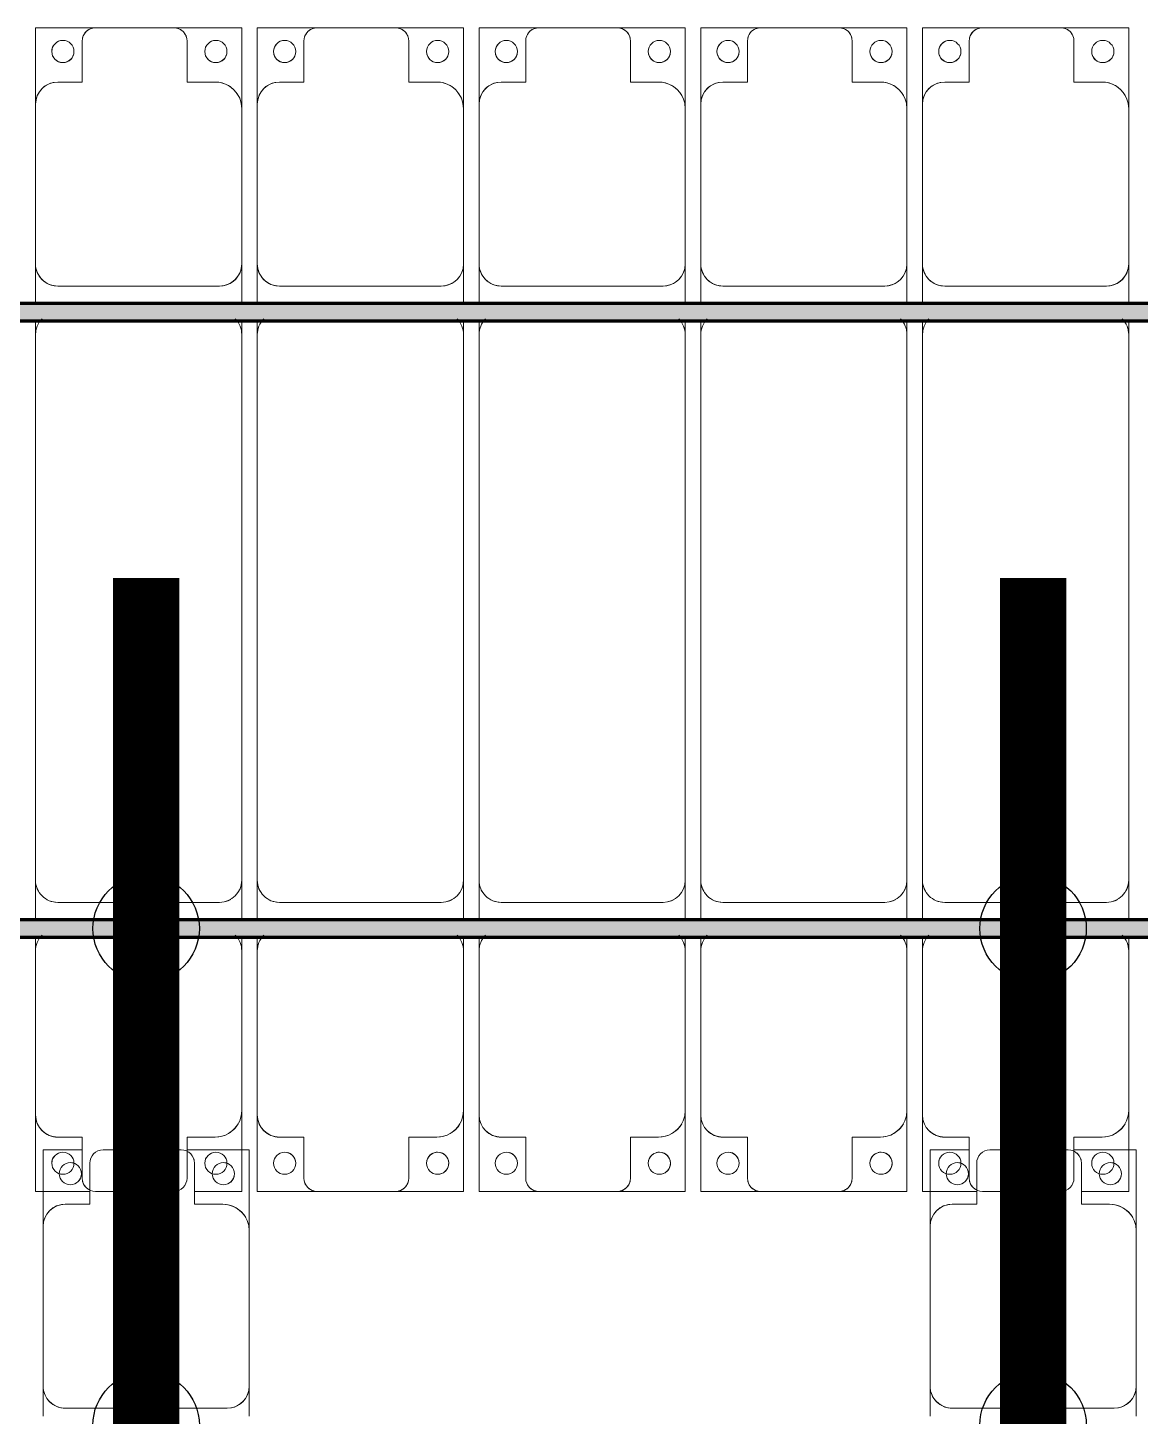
# Model space of a CAD drawing. Header units: millimetres. Extents: x -291190 to 146725, y 19759 to 185158.
# Drawn here: x -281447 to -278938, y 136010 to 139141 of the extents above; entities that cross this region are included whole.
import ezdxf

# ---------------------------------------------------------------- set-up
doc = ezdxf.new("R2010")
doc.units = ezdxf.units.MM
doc.layers.add('A-GENM', color=13, linetype='Continuous', lineweight=9)
doc.layers.add('S-BEAM', color=12, linetype='Continuous', lineweight=9)
doc.layers.add('GC-HOP 40x60 GIA CUONG', color=1, linetype='Continuous')

# ---------------------------------------------------------------- blocks, each defined once
blk = doc.blocks.new('Dầm C52 - Dầm C52-73883-KHUNG KẾT CẤU BÈ PIN 4')
at = {"layer": 'S-BEAM', "lineweight": 140}
blk.add_hatch(color=1, dxfattribs=at).paths.add_polyline_path([(-174539.9, 20), (-174539.9, -20), (174539.9, -20), (174539.9, 20), (-173700.3, 20)])
at = {"layer": 'S-BEAM', "color": 1, "lineweight": 140}
for p, q in [((-174539.9, 20), (174539.9, 20)), ((174539.9, -20), (-174539.9, -20))]:
    blk.add_line(p, q, dxfattribs=at)
blk = doc.blocks.new('Dai phao do pin - DẢI PHAO ĐỠ PIN-V47-KHUNG KẾT CẤU BÈ PIN 4')
at = {"layer": 'A-GENM', "color": 7}
for p, q in [((-1312.2, 241.6), (-1129.7, 241.6)), ((-1312.2, 101.2), (-1312.2, 241.6)), ((-1312.2, 241.6), (-1312.2, 223.4)), ((-1129.7, 241.6), (-1312.2, 241.6)), ((-779.7, 241.6), (-1129.7, 241.6)), ((-779.7, 241.6), (-711.7, 241.6)), ((-779.7, 241.6), (-711.7, 241.6)), ((-729.7, -173.4), (-729.7, 191.6)), ((-1312.2, 171.3), (-1312.2, 156.1)), ((-1189.7, 181.6), (-1189.7, 118.2)), ((-1312.2, 142), (-1312.2, 123.8)), ((-1189.7, 118.2), (-1282.2, 118.2)), ((-1312.2, 88.2), (-1312.2, -88.2)), ((-1282.2, -118.2), (-1189.7, -118.2)), ((-1189.7, -118.2), (-1189.7, -173.4)), ((-1312.2, -223.4), (-1312.2, -135.2)), ((-1312.2, -146), (-1312.2, -166.1)), ((-1312.2, -175.4), (-1312.2, -212.7)), ((-1139.7, -223.4), (-1312.2, -223.4)), ((-1248.2, -223.4), (-1229.3, -223.4)), ((-1221, -223.4), (-1139.7, -223.4)), ((-1139.7, -223.4), (-779.7, -223.4)), ((-711.7, -223.4), (-779.7, -223.4)), ((-711.7, -223.4), (-779.7, -223.4))]:
    blk.add_line(p, q, dxfattribs=at)
for centre, radius, start, end in [((-1129.7, 181.6), 60, 90, 180), ((-1129.7, 181.6), 60, 120, 180), ((-779.7, 191.6), 50, 360, 90), ((-779.7, 191.6), 50, 360, 75), ((-1258.6, 183.2), 25, 0, 180), ((-1258.6, 183.2), 25, 165, 180), ((-1258.6, 183.2), 25, 30, 75), ((-1258.6, 183.2), 25, 180, 0), ((-1258.6, 183.2), 25, 180, 270), ((-1282.2, 88.2), 30, 90, 180), ((-1282.2, 88.2), 30, 105, 150), ((-1282.2, -88.2), 30, 180, 270), ((-1258.6, -161.8), 25, 0, 180), ((-1258.6, -161.8), 25, 165, 180), ((-1258.6, -161.8), 25, 45, 75), ((-1258.6, -161.8), 25, 180, 0), ((-1258.6, -161.8), 25, 180, 270), ((-1139.7, -173.4), 50, 180, 270), ((-1139.7, -173.4), 50, 180, 255), ((-779.7, -173.4), 50, 270, 360), ((-779.7, -173.4), 50, 285, 360), ((-1139.7, -173.4), 50, 210, 225), ((-1139.7, -173.4), 50, 210, 225)]:
    blk.add_arc(centre, radius, start, end, dxfattribs=at)
blk = doc.blocks.new('Dải phao đi lại kèm đỡ invester - DẢI PHAO ĐI LẠI-71182-KHUNG KẾT CẤU BÈ PIN 4')
at = {"layer": 'A-GENM', "color": 7}
for p, q in [((37258.4, 1312.2), (37364.8, 1312.2)), ((37258.4, 1129.7), (37258.4, 1312.2)), ((37308.1, 1312.2), (37296.2, 1312.2)), ((37345.9, 1312.2), (37332.6, 1312.2)), ((37588.2, 1312.2), (37411.8, 1312.2)), ((37601.2, 1312.2), (37723.4, 1312.2)), ((37625.3, 1312.2), (37610.3, 1312.2)), ((37657, 1312.2), (37644.7, 1312.2)), ((37723.4, 1312.2), (37705.4, 1312.2)), ((37723.4, 1312.2), (37723.4, 1139.7)), ((37723.4, 1139.7), (37723.4, 1312.2)), ((37758.4, 1312.2), (37911.8, 1312.2)), ((37758.4, 1129.7), (37758.4, 1312.2)), ((37758.4, 1312.2), (37758.4, 1129.7)), ((37911.8, 1312.2), (37758.4, 1312.2)), ((38088.2, 1312.2), (37911.8, 1312.2)), ((38088.2, 1312.2), (38223.4, 1312.2)), ((38223.4, 1312.2), (38088.2, 1312.2)), ((38223.4, 1312.2), (38223.4, 1139.7)), ((38223.4, 1139.7), (38223.4, 1312.2)), ((38258.4, 1312.2), (38411.8, 1312.2)), ((38258.4, 1129.7), (38258.4, 1312.2)), ((38258.4, 1312.2), (38258.4, 1129.7)), ((38411.8, 1312.2), (38258.4, 1312.2)), ((38588.2, 1312.2), (38411.8, 1312.2)), ((38588.2, 1312.2), (38723.4, 1312.2)), ((38723.4, 1312.2), (38588.2, 1312.2)), ((38723.4, 1312.2), (38723.4, 1139.7)), ((38723.4, 1139.7), (38723.4, 1312.2)), ((38758.4, 1312.2), (38911.8, 1312.2)), ((38758.4, 1129.7), (38758.4, 1312.2)), ((38758.4, 1312.2), (38758.4, 1129.7)), ((38911.8, 1312.2), (38758.4, 1312.2)), ((39088.2, 1312.2), (38911.8, 1312.2)), ((39088.2, 1312.2), (39223.4, 1312.2)), ((39223.4, 1312.2), (39088.2, 1312.2)), ((39223.4, 1312.2), (39223.4, 1139.7)), ((39223.4, 1139.7), (39223.4, 1312.2)), ((39258.4, 1312.2), (39364.8, 1312.2)), ((39258.4, 1129.7), (39258.4, 1312.2)), ((39308.1, 1312.2), (39296.2, 1312.2)), ((39345.9, 1312.2), (39332.6, 1312.2)), ((39588.2, 1312.2), (39411.8, 1312.2)), ((39601.2, 1312.2), (39723.4, 1312.2)), ((39625.3, 1312.2), (39610.3, 1312.2)), ((39657, 1312.2), (39644.7, 1312.2)), ((39723.4, 1312.2), (39705.4, 1312.2)), ((39723.4, 1312.2), (39723.4, 1139.7)), ((39723.4, 1139.7), (39723.4, 1312.2)), ((37381.8, 1282.2), (37381.8, 1189.7)), ((37618.2, 1189.7), (37618.2, 1282.2)), ((37881.8, 1282.2), (37881.8, 1189.7)), ((38118.2, 1189.7), (38118.2, 1282.2)), ((38381.8, 1282.2), (38381.8, 1189.7)), ((38618.2, 1189.7), (38618.2, 1282.2)), ((38881.8, 1282.2), (38881.8, 1189.7)), ((39118.2, 1189.7), (39118.2, 1282.2)), ((39381.8, 1282.2), (39381.8, 1189.7)), ((39618.2, 1189.7), (39618.2, 1282.2)), ((37258.4, 1248.4), (37258.4, 1227)), ((39258.4, 1248.4), (39258.4, 1227)), ((37258.4, 1219.8), (37258.4, 1129.7)), ((39258.4, 1219.8), (39258.4, 1129.7)), ((37381.8, 1189.7), (37318.4, 1189.7)), ((37673.4, 1189.7), (37618.2, 1189.7)), ((37881.8, 1189.7), (37818.4, 1189.7)), ((38173.4, 1189.7), (38118.2, 1189.7)), ((38381.8, 1189.7), (38318.4, 1189.7)), ((38673.4, 1189.7), (38618.2, 1189.7)), ((38881.8, 1189.7), (38818.4, 1189.7)), ((39173.4, 1189.7), (39118.2, 1189.7)), ((39381.8, 1189.7), (39318.4, 1189.7)), ((39673.4, 1189.7), (39618.2, 1189.7)), ((37258.4, 1129.7), (37258.4, 769.7)), ((37723.4, 769.7), (37723.4, 1139.7)), ((37758.4, 1129.7), (37758.4, 769.7)), ((38223.4, 769.7), (38223.4, 1139.7)), ((38258.4, 1129.7), (38258.4, 769.7)), ((38723.4, 769.7), (38723.4, 1139.7)), ((38758.4, 1129.7), (38758.4, 769.7)), ((39223.4, 769.7), (39223.4, 1139.7)), ((39258.4, 1129.7), (39258.4, 769.7)), ((39723.4, 769.7), (39723.4, 1139.7)), ((37258.4, 739.2), (37258.4, 769.7)), ((37258.4, 739.2), (37258.4, 769.7)), ((37723.4, 769.7), (37723.4, 739.2)), ((37723.4, 769.7), (37723.4, 739.2)), ((37758.4, 739.2), (37758.4, 769.7)), ((37758.4, 739.2), (37758.4, 769.7)), ((38223.4, 769.7), (38223.4, 739.2)), ((38223.4, 769.7), (38223.4, 739.2)), ((38258.4, 739.2), (38258.4, 769.7)), ((38258.4, 739.2), (38258.4, 769.7)), ((38723.4, 769.7), (38723.4, 739.2)), ((38723.4, 769.7), (38723.4, 739.2)), ((38758.4, 739.2), (38758.4, 769.7)), ((38758.4, 739.2), (38758.4, 769.7)), ((39223.4, 769.7), (39223.4, 739.2)), ((39223.4, 769.7), (39223.4, 739.2)), ((39258.4, 739.2), (39258.4, 769.7)), ((39258.4, 739.2), (39258.4, 769.7)), ((39723.4, 769.7), (39723.4, 739.2)), ((39723.4, 769.7), (39723.4, 739.2)), ((37258.4, 610.3), (37258.4, 699.2)), ((37258.4, 610.3), (37258.4, 699.2)), ((37723.4, 699.2), (37723.4, 610.3)), ((37723.4, 699.2), (37723.4, 610.3)), ((37758.4, 610.3), (37758.4, 699.2)), ((37758.4, 610.3), (37758.4, 699.2)), ((38223.4, 699.2), (38223.4, 610.3)), ((38223.4, 699.2), (38223.4, 610.3)), ((38258.4, 610.3), (38258.4, 699.2)), ((38258.4, 610.3), (38258.4, 699.2)), ((38723.4, 699.2), (38723.4, 610.3)), ((38723.4, 699.2), (38723.4, 610.3)), ((38758.4, 610.3), (38758.4, 699.2)), ((38758.4, 610.3), (38758.4, 699.2)), ((39223.4, 699.2), (39223.4, 610.3)), ((39223.4, 699.2), (39223.4, 610.3)), ((39258.4, 610.3), (39258.4, 699.2)), ((39258.4, 610.3), (39258.4, 699.2)), ((39723.4, 699.2), (39723.4, 610.3)), ((39723.4, 699.2), (39723.4, 610.3)), ((37673.4, 660.3), (37308.4, 660.3)), ((38173.4, 660.3), (37808.4, 660.3)), ((38673.4, 660.3), (38308.4, 660.3)), ((39173.4, 660.3), (38808.4, 660.3)), ((39673.4, 660.3), (39308.4, 660.3)), ((37258.4, 610.3), (37258.4, -620.3)), ((37723.4, -620.3), (37723.4, 610.3)), ((37758.4, 610.3), (37758.4, -620.3)), ((38223.4, -620.3), (38223.4, 610.3)), ((38258.4, 610.3), (38258.4, -620.3)), ((38723.4, -620.3), (38723.4, 610.3)), ((38758.4, 610.3), (38758.4, -620.3)), ((39223.4, -620.3), (39223.4, 610.3)), ((39258.4, 610.3), (39258.4, -620.3)), ((39723.4, -620.3), (39723.4, 610.3)), ((37258.4, -650.8), (37258.4, -620.3)), ((37258.4, -650.8), (37258.4, -620.3)), ((37723.4, -620.3), (37723.4, -650.8)), ((37723.4, -620.3), (37723.4, -650.8)), ((37758.4, -650.8), (37758.4, -620.3)), ((37758.4, -650.8), (37758.4, -620.3)), ((38223.4, -620.3), (38223.4, -650.8)), ((38223.4, -620.3), (38223.4, -650.8)), ((38258.4, -650.8), (38258.4, -620.3)), ((38258.4, -650.8), (38258.4, -620.3)), ((38723.4, -620.3), (38723.4, -650.8)), ((38723.4, -620.3), (38723.4, -650.8)), ((38758.4, -650.8), (38758.4, -620.3)), ((38758.4, -650.8), (38758.4, -620.3)), ((39223.4, -620.3), (39223.4, -650.8)), ((39223.4, -620.3), (39223.4, -650.8)), ((39258.4, -650.8), (39258.4, -620.3)), ((39258.4, -650.8), (39258.4, -620.3)), ((39723.4, -620.3), (39723.4, -650.8)), ((39723.4, -620.3), (39723.4, -650.8)), ((37258.4, -779.7), (37258.4, -690.8)), ((37258.4, -779.7), (37258.4, -690.8)), ((37723.4, -690.8), (37723.4, -779.7)), ((37723.4, -690.8), (37723.4, -779.7)), ((37758.4, -779.7), (37758.4, -690.8)), ((37758.4, -779.7), (37758.4, -690.8)), ((38223.4, -690.8), (38223.4, -779.7)), ((38223.4, -690.8), (38223.4, -779.7)), ((38258.4, -779.7), (38258.4, -690.8)), ((38258.4, -779.7), (38258.4, -690.8)), ((38723.4, -690.8), (38723.4, -779.7)), ((38723.4, -690.8), (38723.4, -779.7)), ((38758.4, -779.7), (38758.4, -690.8)), ((38758.4, -779.7), (38758.4, -690.8)), ((39223.4, -690.8), (39223.4, -779.7)), ((39223.4, -690.8), (39223.4, -779.7)), ((39258.4, -779.7), (39258.4, -690.8)), ((39258.4, -779.7), (39258.4, -690.8)), ((39723.4, -690.8), (39723.4, -779.7)), ((39723.4, -690.8), (39723.4, -779.7)), ((37673.4, -729.7), (37308.4, -729.7)), ((38173.4, -729.7), (37808.4, -729.7)), ((38673.4, -729.7), (38308.4, -729.7)), ((39173.4, -729.7), (38808.4, -729.7)), ((39673.4, -729.7), (39308.4, -729.7)), ((37258.4, -779.7), (37258.4, -1129.7)), ((37723.4, -1139.7), (37723.4, -779.7)), ((37758.4, -779.7), (37758.4, -1129.7)), ((38223.4, -1139.7), (38223.4, -779.7)), ((38258.4, -779.7), (38258.4, -1129.7)), ((38723.4, -1139.7), (38723.4, -779.7)), ((38758.4, -779.7), (38758.4, -1129.7)), ((39223.4, -1139.7), (39223.4, -779.7)), ((39258.4, -779.7), (39258.4, -1129.7)), ((39723.4, -1139.7), (39723.4, -779.7)), ((37258.4, -1312.2), (37258.4, -1129.7)), ((37258.4, -1129.7), (37258.4, -1312.2)), ((37723.4, -1139.7), (37723.4, -1312.2)), ((37723.4, -1312.2), (37723.4, -1139.7)), ((37758.4, -1312.2), (37758.4, -1129.7)), ((37758.4, -1129.7), (37758.4, -1312.2)), ((38223.4, -1139.7), (38223.4, -1312.2)), ((38223.4, -1312.2), (38223.4, -1139.7)), ((38258.4, -1312.2), (38258.4, -1129.7)), ((38258.4, -1129.7), (38258.4, -1312.2)), ((38723.4, -1139.7), (38723.4, -1312.2)), ((38723.4, -1312.2), (38723.4, -1139.7)), ((38758.4, -1312.2), (38758.4, -1129.7)), ((38758.4, -1129.7), (38758.4, -1312.2)), ((39223.4, -1139.7), (39223.4, -1312.2)), ((39223.4, -1312.2), (39223.4, -1139.7)), ((39258.4, -1312.2), (39258.4, -1129.7)), ((39258.4, -1129.7), (39258.4, -1312.2)), ((39723.4, -1139.7), (39723.4, -1312.2)), ((39723.4, -1312.2), (39723.4, -1139.7)), ((37318.4, -1189.7), (37381.8, -1189.7)), ((37381.8, -1189.7), (37381.8, -1282.2)), ((37618.2, -1282.2), (37618.2, -1189.7)), ((37618.2, -1189.7), (37673.4, -1189.7)), ((37818.4, -1189.7), (37881.8, -1189.7)), ((37881.8, -1189.7), (37881.8, -1282.2)), ((38118.2, -1282.2), (38118.2, -1189.7)), ((38118.2, -1189.7), (38173.4, -1189.7)), ((38318.4, -1189.7), (38381.8, -1189.7)), ((38381.8, -1189.7), (38381.8, -1282.2)), ((38618.2, -1282.2), (38618.2, -1189.7)), ((38618.2, -1189.7), (38673.4, -1189.7)), ((38818.4, -1189.7), (38881.8, -1189.7)), ((38881.8, -1189.7), (38881.8, -1282.2)), ((39118.2, -1282.2), (39118.2, -1189.7)), ((39118.2, -1189.7), (39173.4, -1189.7)), ((39318.4, -1189.7), (39381.8, -1189.7)), ((39381.8, -1189.7), (39381.8, -1282.2)), ((39618.2, -1282.2), (39618.2, -1189.7)), ((39618.2, -1189.7), (39673.4, -1189.7)), ((37411.8, -1312.2), (37258.4, -1312.2)), ((37258.4, -1312.2), (37411.8, -1312.2)), ((37411.8, -1312.2), (37588.2, -1312.2)), ((37723.4, -1312.2), (37588.2, -1312.2)), ((37588.2, -1312.2), (37723.4, -1312.2)), ((37911.8, -1312.2), (37758.4, -1312.2)), ((37758.4, -1312.2), (37911.8, -1312.2)), ((37911.8, -1312.2), (38088.2, -1312.2)), ((38223.4, -1312.2), (38088.2, -1312.2)), ((38088.2, -1312.2), (38223.4, -1312.2)), ((38411.8, -1312.2), (38258.4, -1312.2)), ((38258.4, -1312.2), (38411.8, -1312.2)), ((38411.8, -1312.2), (38588.2, -1312.2)), ((38723.4, -1312.2), (38588.2, -1312.2)), ((38588.2, -1312.2), (38723.4, -1312.2)), ((38911.8, -1312.2), (38758.4, -1312.2)), ((38758.4, -1312.2), (38911.8, -1312.2)), ((38911.8, -1312.2), (39088.2, -1312.2)), ((39223.4, -1312.2), (39088.2, -1312.2)), ((39088.2, -1312.2), (39223.4, -1312.2)), ((39411.8, -1312.2), (39258.4, -1312.2)), ((39258.4, -1312.2), (39411.8, -1312.2)), ((39411.8, -1312.2), (39588.2, -1312.2)), ((39723.4, -1312.2), (39588.2, -1312.2)), ((39588.2, -1312.2), (39723.4, -1312.2))]:
    blk.add_line(p, q, dxfattribs=at)
for centre, radius, start, end in [((37411.8, 1282.2), 30, 90, 180), ((37588.2, 1282.2), 30, 360, 90), ((37588.2, 1282.2), 30, 15, 60), ((37911.8, 1282.2), 30, 90, 180), ((37911.8, 1282.2), 30, 105, 165), ((37911.8, 1282.2), 30, 135, 165), ((37911.8, 1282.2), 30, 135, 165), ((37911.8, 1282.2), 30, 105, 120), ((37911.8, 1282.2), 30, 105, 120), ((38088.2, 1282.2), 30, 360, 90), ((38088.2, 1282.2), 30, 60, 75), ((38088.2, 1282.2), 30, 15, 75), ((38088.2, 1282.2), 30, 60, 75), ((38088.2, 1282.2), 30, 15, 30), ((38088.2, 1282.2), 30, 15, 30), ((38411.8, 1282.2), 30, 90, 180), ((38411.8, 1282.2), 30, 105, 165), ((38411.8, 1282.2), 30, 135, 165), ((38411.8, 1282.2), 30, 135, 165), ((38411.8, 1282.2), 30, 105, 120), ((38411.8, 1282.2), 30, 105, 120), ((38588.2, 1282.2), 30, 360, 90), ((38588.2, 1282.2), 30, 60, 75), ((38588.2, 1282.2), 30, 15, 75), ((38588.2, 1282.2), 30, 60, 75), ((38588.2, 1282.2), 30, 15, 30), ((38588.2, 1282.2), 30, 15, 30), ((38911.8, 1282.2), 30, 90, 180), ((38911.8, 1282.2), 30, 105, 165), ((38911.8, 1282.2), 30, 135, 165), ((38911.8, 1282.2), 30, 135, 165), ((38911.8, 1282.2), 30, 105, 120), ((38911.8, 1282.2), 30, 105, 120), ((39088.2, 1282.2), 30, 360, 90), ((39088.2, 1282.2), 30, 60, 75), ((39088.2, 1282.2), 30, 15, 75), ((39088.2, 1282.2), 30, 60, 75), ((39088.2, 1282.2), 30, 15, 30), ((39088.2, 1282.2), 30, 15, 30), ((39411.8, 1282.2), 30, 90, 180), ((39588.2, 1282.2), 30, 360, 90), ((39588.2, 1282.2), 30, 15, 60), ((37316.8, 1248.6), 25, 90, 270), ((37316.8, 1248.6), 25, 90, 180), ((37316.8, 1248.6), 25, 270, 90), ((37316.8, 1248.6), 25, 0, 90), ((37661.8, 1248.6), 25, 90, 270), ((37661.8, 1248.6), 25, 90, 180), ((37661.8, 1248.6), 25, 270, 90), ((37661.8, 1248.6), 25, 75, 90), ((37816.8, 1248.6), 25, 90, 270), ((37816.8, 1248.6), 25, 90, 255), ((37816.8, 1248.6), 25, 270, 90), ((37816.8, 1248.6), 25, 0, 90), ((38161.8, 1248.6), 25, 90, 270), ((38161.8, 1248.6), 25, 90, 180), ((38161.8, 1248.6), 25, 270, 90), ((38161.8, 1248.6), 25, 270, 90), ((38316.8, 1248.6), 25, 90, 270), ((38316.8, 1248.6), 25, 90, 255), ((38316.8, 1248.6), 25, 270, 90), ((38316.8, 1248.6), 25, 0, 90), ((38661.8, 1248.6), 25, 90, 270), ((38661.8, 1248.6), 25, 90, 180), ((38661.8, 1248.6), 25, 270, 90), ((38661.8, 1248.6), 25, 270, 90), ((38816.8, 1248.6), 25, 90, 270), ((38816.8, 1248.6), 25, 90, 255), ((38816.8, 1248.6), 25, 270, 90), ((38816.8, 1248.6), 25, 0, 90), ((39161.8, 1248.6), 25, 90, 270), ((39161.8, 1248.6), 25, 90, 180), ((39161.8, 1248.6), 25, 270, 90), ((39161.8, 1248.6), 25, 270, 90), ((39316.8, 1248.6), 25, 90, 270), ((39316.8, 1248.6), 25, 90, 180), ((39316.8, 1248.6), 25, 270, 90), ((39316.8, 1248.6), 25, 0, 90), ((39661.8, 1248.6), 25, 90, 270), ((39661.8, 1248.6), 25, 90, 180), ((39661.8, 1248.6), 25, 270, 90), ((39661.8, 1248.6), 25, 75, 90), ((37316.8, 1248.6), 25, 330, 345), ((37661.8, 1248.6), 25, 315, 0), ((37816.8, 1248.6), 25, 270, 285), ((37816.8, 1248.6), 25, 300, 345), ((38161.8, 1248.6), 25, 195, 255), ((38316.8, 1248.6), 25, 270, 285), ((38316.8, 1248.6), 25, 300, 345), ((38661.8, 1248.6), 25, 195, 255), ((38816.8, 1248.6), 25, 270, 285), ((38816.8, 1248.6), 25, 300, 345), ((39161.8, 1248.6), 25, 195, 255), ((39316.8, 1248.6), 25, 330, 345), ((39661.8, 1248.6), 25, 315, 0), ((37318.4, 1129.7), 60, 90, 180), ((37318.4, 1129.7), 60, 90, 150), ((37318.4, 1129.7), 60, 135, 150), ((37318.4, 1129.7), 60, 135, 150), ((37673.4, 1139.7), 50, 0, 90), ((37673.4, 1139.7), 50, 45, 90), ((37673.4, 1139.7), 50, 15, 90), ((37673.4, 1139.7), 50, 45, 90), ((37818.4, 1129.7), 60, 90, 180), ((37818.4, 1129.7), 60, 90, 150), ((37818.4, 1129.7), 60, 135, 150), ((37818.4, 1129.7), 60, 135, 150), ((38173.4, 1139.7), 50, 0, 90), ((38173.4, 1139.7), 50, 45, 90), ((38173.4, 1139.7), 50, 15, 90), ((38173.4, 1139.7), 50, 45, 90), ((38318.4, 1129.7), 60, 90, 180), ((38318.4, 1129.7), 60, 90, 150), ((38318.4, 1129.7), 60, 135, 150), ((38318.4, 1129.7), 60, 135, 150), ((38673.4, 1139.7), 50, 0, 90), ((38673.4, 1139.7), 50, 45, 90), ((38673.4, 1139.7), 50, 15, 90), ((38673.4, 1139.7), 50, 45, 90), ((38818.4, 1129.7), 60, 90, 180), ((38818.4, 1129.7), 60, 90, 150), ((38818.4, 1129.7), 60, 135, 150), ((38818.4, 1129.7), 60, 135, 150), ((39173.4, 1139.7), 50, 0, 90), ((39173.4, 1139.7), 50, 45, 90), ((39173.4, 1139.7), 50, 15, 90), ((39173.4, 1139.7), 50, 45, 90), ((39318.4, 1129.7), 60, 90, 180), ((39318.4, 1129.7), 60, 90, 150), ((39318.4, 1129.7), 60, 135, 150), ((39318.4, 1129.7), 60, 135, 150), ((39673.4, 1139.7), 50, 0, 90), ((39673.4, 1139.7), 50, 45, 90), ((39673.4, 1139.7), 50, 15, 90), ((39673.4, 1139.7), 50, 45, 90), ((37308.4, 769.7), 50, 180, 225), ((37308.4, 769.7), 50, 195, 225), ((37673.4, 769.7), 50, 315, 0), ((37673.4, 769.7), 50, 315, 345), ((37808.4, 769.7), 50, 180, 225), ((37808.4, 769.7), 50, 195, 225), ((38173.4, 769.7), 50, 315, 0), ((38173.4, 769.7), 50, 315, 345), ((38308.4, 769.7), 50, 180, 225), ((38308.4, 769.7), 50, 195, 225), ((38673.4, 769.7), 50, 315, 0), ((38673.4, 769.7), 50, 315, 345), ((38808.4, 769.7), 50, 180, 225), ((38808.4, 769.7), 50, 195, 225), ((39173.4, 769.7), 50, 315, 0), ((39173.4, 769.7), 50, 315, 345), ((39308.4, 769.7), 50, 180, 225), ((39308.4, 769.7), 50, 195, 225), ((39673.4, 769.7), 50, 315, 0), ((39673.4, 769.7), 50, 315, 345), ((37308.4, 610.3), 50, 90, 180), ((37308.4, 610.3), 50, 105, 120), ((37673.4, 610.3), 50, 360, 90), ((37673.4, 610.3), 50, 60, 90), ((37808.4, 610.3), 50, 90, 180), ((37808.4, 610.3), 50, 105, 120), ((38173.4, 610.3), 50, 360, 90), ((38173.4, 610.3), 50, 60, 90), ((38308.4, 610.3), 50, 90, 180), ((38308.4, 610.3), 50, 105, 120), ((38673.4, 610.3), 50, 360, 90), ((38673.4, 610.3), 50, 60, 90), ((38808.4, 610.3), 50, 90, 180), ((38808.4, 610.3), 50, 105, 120), ((39173.4, 610.3), 50, 360, 90), ((39173.4, 610.3), 50, 60, 90), ((39308.4, 610.3), 50, 90, 180), ((39308.4, 610.3), 50, 105, 120), ((39673.4, 610.3), 50, 360, 90), ((39673.4, 610.3), 50, 60, 90), ((37308.4, 610.3), 50, 150, 180), ((37673.4, 610.3), 50, 15, 30), ((37808.4, 610.3), 50, 150, 180), ((38173.4, 610.3), 50, 15, 30), ((38308.4, 610.3), 50, 150, 180), ((38673.4, 610.3), 50, 15, 30), ((38808.4, 610.3), 50, 150, 180), ((39173.4, 610.3), 50, 15, 30), ((39308.4, 610.3), 50, 150, 180), ((39673.4, 610.3), 50, 15, 30), ((37308.4, -620.3), 50, 180, 225), ((37673.4, -620.3), 50, 315, 0), ((37673.4, -620.3), 50, 330, 0), ((37808.4, -620.3), 50, 180, 225), ((38173.4, -620.3), 50, 315, 0), ((38173.4, -620.3), 50, 330, 0), ((38308.4, -620.3), 50, 180, 225), ((38673.4, -620.3), 50, 315, 0), ((38673.4, -620.3), 50, 330, 0), ((38808.4, -620.3), 50, 180, 225), ((39173.4, -620.3), 50, 315, 0), ((39173.4, -620.3), 50, 330, 0), ((39308.4, -620.3), 50, 180, 225), ((39673.4, -620.3), 50, 315, 0), ((39673.4, -620.3), 50, 330, 0), ((37308.4, -620.3), 50, 195, 210), ((37808.4, -620.3), 50, 195, 210), ((38308.4, -620.3), 50, 195, 210), ((38808.4, -620.3), 50, 195, 210), ((39308.4, -620.3), 50, 195, 210), ((37308.4, -779.7), 50, 90, 180), ((37308.4, -779.7), 50, 90, 165), ((37673.4, -779.7), 50, 360, 90), ((37673.4, -779.7), 50, 15, 90), ((37808.4, -779.7), 50, 90, 180), ((37808.4, -779.7), 50, 90, 165), ((38173.4, -779.7), 50, 360, 90), ((38173.4, -779.7), 50, 15, 90), ((38308.4, -779.7), 50, 90, 180), ((38308.4, -779.7), 50, 90, 165), ((38673.4, -779.7), 50, 360, 90), ((38673.4, -779.7), 50, 15, 90), ((38808.4, -779.7), 50, 90, 180), ((38808.4, -779.7), 50, 90, 165), ((39173.4, -779.7), 50, 360, 90), ((39173.4, -779.7), 50, 15, 90), ((39308.4, -779.7), 50, 90, 180), ((39308.4, -779.7), 50, 90, 165), ((39673.4, -779.7), 50, 360, 90), ((39673.4, -779.7), 50, 15, 90), ((37318.4, -1129.7), 60, 180, 270), ((37673.4, -1139.7), 50, 270, 360), ((37673.4, -1139.7), 50, 270, 345), ((37818.4, -1129.7), 60, 180, 270), ((38173.4, -1139.7), 50, 270, 360), ((38173.4, -1139.7), 50, 270, 345), ((38318.4, -1129.7), 60, 180, 270), ((38673.4, -1139.7), 50, 270, 360), ((38673.4, -1139.7), 50, 270, 345), ((38818.4, -1129.7), 60, 180, 270), ((39173.4, -1139.7), 50, 270, 360), ((39173.4, -1139.7), 50, 270, 345), ((39318.4, -1129.7), 60, 180, 270), ((39673.4, -1139.7), 50, 270, 360), ((39673.4, -1139.7), 50, 270, 345), ((37318.4, -1129.7), 60, 210, 270), ((37673.4, -1139.7), 50, 300, 315), ((37673.4, -1139.7), 50, 300, 315), ((37818.4, -1129.7), 60, 210, 270), ((38173.4, -1139.7), 50, 300, 315), ((38173.4, -1139.7), 50, 300, 315), ((38318.4, -1129.7), 60, 210, 270), ((38673.4, -1139.7), 50, 300, 315), ((38673.4, -1139.7), 50, 300, 315), ((38818.4, -1129.7), 60, 210, 270), ((39173.4, -1139.7), 50, 300, 315), ((39173.4, -1139.7), 50, 300, 315), ((39318.4, -1129.7), 60, 210, 270), ((39673.4, -1139.7), 50, 300, 315), ((39673.4, -1139.7), 50, 300, 315), ((37316.8, -1258.6), 25, 90, 270), ((37316.8, -1258.6), 25, 90, 165), ((37316.8, -1258.6), 25, 270, 90), ((37316.8, -1258.6), 25, 75, 90), ((37316.8, -1258.6), 25, 15, 60), ((37661.8, -1258.6), 25, 90, 270), ((37661.8, -1258.6), 25, 90, 165), ((37661.8, -1258.6), 25, 270, 90), ((37661.8, -1258.6), 25, 15, 90), ((37816.8, -1258.6), 25, 90, 270), ((37816.8, -1258.6), 25, 90, 165), ((37816.8, -1258.6), 25, 270, 90), ((37816.8, -1258.6), 25, 75, 90), ((37816.8, -1258.6), 25, 15, 60), ((38161.8, -1258.6), 25, 90, 270), ((38161.8, -1258.6), 25, 90, 165), ((38161.8, -1258.6), 25, 270, 90), ((38161.8, -1258.6), 25, 15, 90), ((38316.8, -1258.6), 25, 90, 270), ((38316.8, -1258.6), 25, 90, 165), ((38316.8, -1258.6), 25, 270, 90), ((38316.8, -1258.6), 25, 75, 90), ((38316.8, -1258.6), 25, 15, 60), ((38661.8, -1258.6), 25, 90, 270), ((38661.8, -1258.6), 25, 90, 165), ((38661.8, -1258.6), 25, 270, 90), ((38661.8, -1258.6), 25, 15, 90), ((38816.8, -1258.6), 25, 90, 270), ((38816.8, -1258.6), 25, 90, 165), ((38816.8, -1258.6), 25, 270, 90), ((38816.8, -1258.6), 25, 75, 90), ((38816.8, -1258.6), 25, 15, 60), ((39161.8, -1258.6), 25, 90, 270), ((39161.8, -1258.6), 25, 90, 165), ((39161.8, -1258.6), 25, 270, 90), ((39161.8, -1258.6), 25, 15, 90), ((39316.8, -1258.6), 25, 90, 270), ((39316.8, -1258.6), 25, 90, 165), ((39316.8, -1258.6), 25, 270, 90), ((39316.8, -1258.6), 25, 75, 90), ((39316.8, -1258.6), 25, 15, 60), ((39661.8, -1258.6), 25, 90, 270), ((39661.8, -1258.6), 25, 90, 165), ((39661.8, -1258.6), 25, 270, 90), ((39661.8, -1258.6), 25, 15, 90), ((37316.8, -1258.6), 25, 180, 270), ((37316.8, -1258.6), 25, 270, 360), ((37411.8, -1282.2), 30, 180, 270), ((37588.2, -1282.2), 30, 270, 0), ((37661.8, -1258.6), 25, 180, 270), ((37661.8, -1258.6), 25, 270, 0), ((37816.8, -1258.6), 25, 180, 270), ((37816.8, -1258.6), 25, 270, 360), ((37911.8, -1282.2), 30, 180, 270), ((38088.2, -1282.2), 30, 270, 0), ((38161.8, -1258.6), 25, 180, 270), ((38161.8, -1258.6), 25, 270, 0), ((38316.8, -1258.6), 25, 180, 270), ((38316.8, -1258.6), 25, 270, 360), ((38411.8, -1282.2), 30, 180, 270), ((38588.2, -1282.2), 30, 270, 0), ((38661.8, -1258.6), 25, 180, 270), ((38661.8, -1258.6), 25, 270, 0), ((38816.8, -1258.6), 25, 180, 270), ((38816.8, -1258.6), 25, 270, 360), ((38911.8, -1282.2), 30, 180, 270), ((39088.2, -1282.2), 30, 270, 0), ((39161.8, -1258.6), 25, 180, 270), ((39161.8, -1258.6), 25, 270, 0), ((39316.8, -1258.6), 25, 180, 270), ((39316.8, -1258.6), 25, 270, 360), ((39411.8, -1282.2), 30, 180, 270), ((39588.2, -1282.2), 30, 270, 0), ((39661.8, -1258.6), 25, 180, 270), ((39661.8, -1258.6), 25, 270, 0), ((37411.8, -1282.2), 30, 195, 225), ((37411.8, -1282.2), 30, 195, 255), ((37411.8, -1282.2), 30, 195, 225), ((37411.8, -1282.2), 30, 240, 255), ((37411.8, -1282.2), 30, 240, 255), ((37588.2, -1282.2), 30, 285, 345), ((37588.2, -1282.2), 30, 285, 300), ((37588.2, -1282.2), 30, 285, 300), ((37588.2, -1282.2), 30, 330, 345), ((37588.2, -1282.2), 30, 330, 345), ((37911.8, -1282.2), 30, 195, 225), ((37911.8, -1282.2), 30, 195, 255), ((37911.8, -1282.2), 30, 195, 225), ((37911.8, -1282.2), 30, 240, 255), ((37911.8, -1282.2), 30, 240, 255), ((38088.2, -1282.2), 30, 285, 345), ((38088.2, -1282.2), 30, 285, 300), ((38088.2, -1282.2), 30, 285, 300), ((38088.2, -1282.2), 30, 330, 345), ((38088.2, -1282.2), 30, 330, 345), ((38411.8, -1282.2), 30, 195, 225), ((38411.8, -1282.2), 30, 195, 255), ((38411.8, -1282.2), 30, 195, 225), ((38411.8, -1282.2), 30, 240, 255), ((38411.8, -1282.2), 30, 240, 255), ((38588.2, -1282.2), 30, 285, 345), ((38588.2, -1282.2), 30, 285, 300), ((38588.2, -1282.2), 30, 285, 300), ((38588.2, -1282.2), 30, 330, 345), ((38588.2, -1282.2), 30, 330, 345), ((38911.8, -1282.2), 30, 195, 225), ((38911.8, -1282.2), 30, 195, 255), ((38911.8, -1282.2), 30, 195, 225), ((38911.8, -1282.2), 30, 240, 255), ((38911.8, -1282.2), 30, 240, 255), ((39088.2, -1282.2), 30, 285, 345), ((39088.2, -1282.2), 30, 285, 300), ((39088.2, -1282.2), 30, 285, 300), ((39088.2, -1282.2), 30, 330, 345), ((39088.2, -1282.2), 30, 330, 345), ((39411.8, -1282.2), 30, 195, 225), ((39411.8, -1282.2), 30, 195, 255), ((39411.8, -1282.2), 30, 195, 225), ((39411.8, -1282.2), 30, 240, 255), ((39411.8, -1282.2), 30, 240, 255), ((39588.2, -1282.2), 30, 285, 345), ((39588.2, -1282.2), 30, 285, 300), ((39588.2, -1282.2), 30, 285, 300), ((39588.2, -1282.2), 30, 330, 345), ((39588.2, -1282.2), 30, 330, 345)]:
    blk.add_arc(centre, radius, start, end, dxfattribs=at)

msp = doc.modelspace()

# ---------------------------------------------------------------- linework, layer by layer
at = {"layer": 'GC-HOP 40x60 GIA CUONG', "const_width": 150}
for points in [[(-281179.7, 123350.2), (-281179.7, 137900.2)], [(-279179.7, 123350.2), (-279179.7, 137900.2)]]:
    msp.add_lwpolyline(points, dxfattribs=at)
at = {"layer": 'GC-HOP 40x60 GIA CUONG'}
for centre in [(-281179.7, 137109.8), (-279179.7, 137109.8), (-281179.7, 135989.8), (-279179.7, 135989.8)]:
    msp.add_circle(centre, 120, dxfattribs=at)

# ---------------------------------------------------------------- block references
at = {"layer": 'A-GENM', "color": 7}
for name, p, rotation in [('Dải phao đi lại kèm đỡ invester - DẢI PHAO ĐI LẠI-71182-KHUNG KẾT CẤU BÈ PIN 4', (-241705.7, 137829), 180), ('Dai phao do pin - DẢI PHAO ĐỠ PIN-V47-KHUNG KẾT CẤU BÈ PIN 4', (-281188.7, 135298.2), 269.9999999999996), ('Dai phao do pin - DẢI PHAO ĐỠ PIN-V47-KHUNG KẾT CẤU BÈ PIN 4', (-279188.7, 135298.2), 269.9999999999996)]:
    msp.add_blockref(name, p, dxfattribs=dict(at, rotation=rotation))
at = {"layer": 'S-BEAM', "color": 1, "lineweight": 140, "rotation": 180}
for p in [(-109123.8, 138499.8), (-109123.8, 137109.8)]:
    msp.add_blockref('Dầm C52 - Dầm C52-73883-KHUNG KẾT CẤU BÈ PIN 4', p, dxfattribs=at)

doc.saveas('drawing.dxf')
